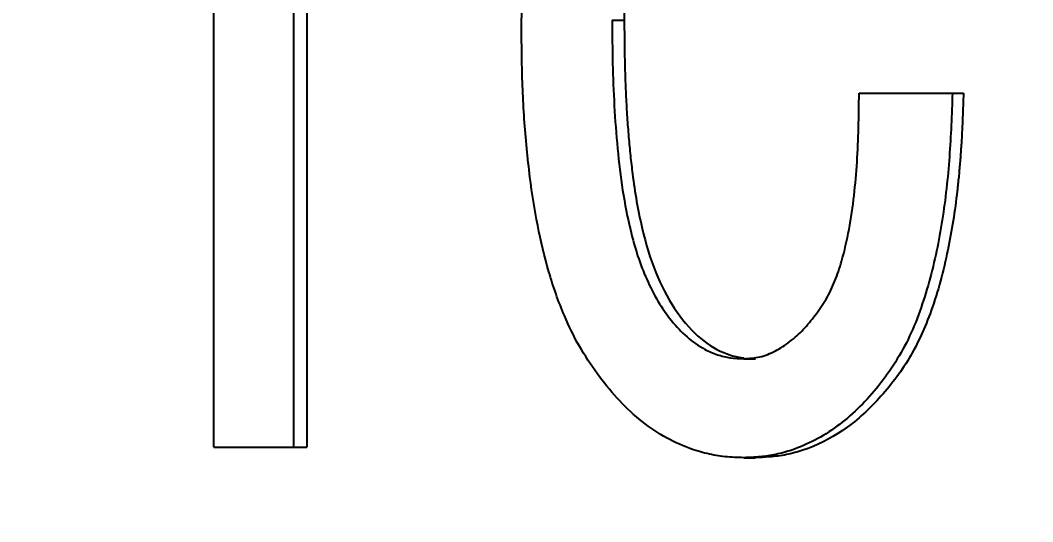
# Model space of a CAD drawing. Header units: millimetres. Extents: x 118006 to 124636, y -130611 to -125922.
# Drawn here: x 121272.8 to 121329.6, y -127368.9 to -127340.7 of the extents above; entities that cross this region are included whole.
import ezdxf

# ---------------------------------------------------------------- set-up
doc = ezdxf.new("R2010")
doc.units = ezdxf.units.MM
doc.header["$LTSCALE"] = 13
for name, color, linetype in [('几何体', 7, 'Continuous'), ('尺寸', 3, 'Continuous'), ('注释', 2, 'Continuous')]:
    doc.layers.add(name, color=color, linetype=linetype)
doc.styles.add('SLDTEXTSTYLE0', font='hyswlongfangsong.ttf')
doc.styles.get("Standard").update_dxf_attribs({"font": 'gbenor.shx', "bigfont": 'gbcbig.shx'})
doc.dimstyles.new('SLDDIMSTYLE0', dxfattribs={"dimtxt": 50, "dimasz": 40.8, "dimexe": 0, "dimexo": 0.0625, "dimgap": 12.5, "dimtad": 2, "dimdec": 0, "dimrnd": 1e-09, "dimzin": 12, "dimdsep": 46, "dimtxsty": 'SLDTEXTSTYLE0', "dimsah": 1, "dimcen": 0.09, "dimadec": 0, "dimazin": 3, "dimtfac": 1, "dimtdec": 0, "dimtmove": 0, "dimatfit": 0, "dimfxl": 1, "dimfrac": 2, "dimtolj": 1, "dimtzin": 12, "dimarcsym": 0})
doc.dimstyles.new('SLDDIMSTYLE2', dxfattribs={"dimtxt": 0.18, "dimasz": 40.8, "dimexe": 0, "dimexo": 0.0625, "dimgap": 0, "dimtad": 0, "dimtih": 1, "dimtoh": 1, "dimdec": 0, "dimrnd": 1e-09, "dimzin": 0, "dimdsep": 46, "dimtxsty": 'Standard', "dimsah": 1, "dimcen": 0.09, "dimadec": 0, "dimazin": 0, "dimtfac": 40.8, "dimtdec": 0, "dimtofl": 0, "dimtmove": 0, "dimatfit": 3, "dimfxl": 1, "dimfrac": 2, "dimtolj": 1, "dimtzin": 0, "dimarcsym": 0})

# ---------------------------------------------------------------- blocks, each defined once
blk = doc.blocks.new('*D37')
at = {"layer": 'Defpoints', "color": 0, "transparency": 16777216}
for p in [(121116.804, -127104.562), (121428.729, -127104.562), (121501.992, -127792.811)]:
    blk.add_point(p, dxfattribs=at)
at = {"layer": '尺寸', "color": 0, "lineweight": -2, "transparency": 16777216}
for p, q in [((121428.666, -127104.562), (121116.804, -127104.562)), ((121116.804, -127752.011), (121116.804, -127145.362)), ((121501.929, -127792.811), (121116.804, -127792.811))]:
    blk.add_line(p, q, dxfattribs=at)
at = {"layer": '尺寸', "color": 0, "transparency": 16777216}
for points in [[(121110.004, -127145.362), (121123.604, -127145.362), (121116.804, -127104.562)], [(121110.004, -127752.011), (121123.604, -127752.011), (121116.804, -127792.811)]]:
    blk.add_solid(points, dxfattribs=at)
at = {"layer": '尺寸', "color": 0, "transparency": 16777216, "insert": (121054.304, -127398.573), "char_height": 50, "attachment_point": 2, "rotation": 90, "style": 'SLDTEXTSTYLE0'}
blk.add_mtext('\\A1;730', dxfattribs=at)

msp = doc.modelspace()

# ---------------------------------------------------------------- linework, layer by layer
at = {"layer": '几何体'}
for p, q in [((121283.635, -127364.711), (121283.635, -127320.267)), ((121288.107, -127320.267), (121288.107, -127364.711)), ((121288.848, -127320.267), (121288.848, -127364.711)), ((121306.001, -127340.735), (121306.684, -127340.735)), ((121319.873, -127344.828), (121325.118, -127344.828)), ((121325.118, -127344.828), (121325.738, -127344.828)), ((121313.396, -127359.74), (121314.055, -127359.74)), ((121283.635, -127364.711), (121288.107, -127364.711)), ((121288.107, -127364.711), (121288.848, -127364.711)), ((121313.396, -127365.296), (121314.055, -127365.296))]:
    msp.add_line(p, q, dxfattribs=at)
for points, knots in [([(121300.914, -127341.319), (121300.92, -127340.568), (121300.933, -127339.065), (121301.003, -127336.812), (121301.145, -127334.565), (121301.422, -127331.584), (121301.963, -127327.896), (121302.891, -127324.345), (121303.942, -127321.708), (121304.901, -127319.874), (121306.009, -127318.197), (121307.282, -127316.747), (121308.7, -127315.55), (121310.005, -127314.855), (121311.09, -127314.472), (121311.922, -127314.267), (121312.767, -127314.164), (121313.333, -127314.139), (121313.617, -127314.126)], [0, 0, 0, 0, 0.062461, 0.12492, 0.187379, 0.24984, 0.374701, 0.499538, 0.56201, 0.624516, 0.687032, 0.749571, 0.81212, 0.874691, 0.906014, 0.937339, 0.968667, 1, 1, 1, 1]), ([(121314.275, -127319.682), (121314.067, -127319.692), (121313.714, -127319.709), (121313.23, -127319.787), (121312.82, -127319.901), (121312.017, -127320.215), (121310.829, -127321.007), (121309.519, -127322.759), (121308.574, -127324.743), (121307.93, -127326.826), (121307.476, -127328.895), (121307.214, -127330.715), (121307.053, -127332.177), (121306.958, -127333.202), (121306.878, -127334.266), (121306.812, -127335.359), (121306.76, -127336.478), (121306.721, -127337.641), (121306.694, -127339.061), (121306.688, -127340.105), (121306.684, -127340.735)], [0, 0, 0, 0, 0.03201, 0.054236, 0.075031, 0.096607, 0.183416, 0.277284, 0.380958, 0.454642, 0.537981, 0.630255, 0.668885, 0.70887, 0.749764, 0.79254, 0.835698, 0.879336, 0.92716, 1, 1, 1, 1]), ([(121306.001, -127340.735), (121306.006, -127341.542), (121306.017, -127343.142), (121306.11, -127345.546), (121306.286, -127347.923), (121306.566, -127350.28), (121306.955, -127352.292), (121307.415, -127353.967), (121308.094, -127355.737), (121309.248, -127357.709), (121310.723, -127359.021), (121311.904, -127359.532), (121312.643, -127359.706), (121313.143, -127359.729), (121313.396, -127359.74)], [0, 0, 0, 0, 0.1013, 0.200767, 0.302045, 0.401001, 0.500077, 0.562603, 0.625129, 0.749946, 0.874608, 0.916544, 0.957841, 1, 1, 1, 1]), ([(121306.684, -127340.735), (121306.688, -127341.362), (121306.695, -127342.406), (121306.728, -127343.837), (121306.776, -127345.025), (121306.841, -127346.168), (121306.924, -127347.276), (121307.024, -127348.336), (121307.224, -127350.063), (121307.601, -127352.295), (121308.367, -127354.881), (121309.434, -127356.937), (121310.728, -127358.51), (121311.874, -127359.258), (121312.655, -127359.544), (121313.042, -127359.646), (121313.301, -127359.68), (121313.428, -127359.697)], [0, 0, 0, 0, 0.081674, 0.135798, 0.186296, 0.236456, 0.284978, 0.33129, 0.375429, 0.512532, 0.628537, 0.735926, 0.836924, 0.931523, 0.954954, 0.97783, 1, 1, 1, 1]), ([(121313.396, -127365.296), (121313.046, -127365.284), (121312.357, -127365.262), (121311.33, -127365.088), (121310.161, -127364.736), (121308.867, -127364.125), (121307.505, -127363.181), (121306.263, -127361.981), (121305.145, -127360.588), (121304.132, -127359.055), (121303.2, -127357.151), (121302.405, -127354.879), (121301.792, -127352.255), (121301.419, -127349.924), (121301.198, -127347.917), (121301.063, -127346.274), (121300.971, -127344.63), (121300.929, -127342.98), (121300.919, -127341.88), (121300.914, -127341.319)], [0, 0, 0, 0, 0.042199, 0.083223, 0.12527, 0.18785, 0.250418, 0.31296, 0.375497, 0.438, 0.50047, 0.583388, 0.666176, 0.750214, 0.799662, 0.85033, 0.900151, 0.94919, 1, 1, 1, 1]), ([(121325.118, -127344.828), (121325.098, -127345.425), (121325.059, -127346.619), (121324.957, -127348.407), (121324.792, -127350.188), (121324.484, -127352.546), (121323.879, -127355.436), (121322.735, -127358.739), (121320.917, -127361.505), (121318.687, -127363.669), (121316.682, -127364.721), (121315.204, -127365.128), (121314.302, -127365.261), (121313.702, -127365.284), (121313.396, -127365.296)], [0, 0, 0, 0, 0.062505, 0.125008, 0.187512, 0.250016, 0.374972, 0.499813, 0.624615, 0.749606, 0.874605, 0.916582, 0.957558, 1, 1, 1, 1]), ([(121313.396, -127359.74), (121313.698, -127359.721), (121314.302, -127359.681), (121315.18, -127359.333), (121315.998, -127358.797), (121316.755, -127358.117), (121317.422, -127357.294), (121318.047, -127356.411), (121318.533, -127355.385), (121318.972, -127354.074), (121319.336, -127352.463), (121319.611, -127350.588), (121319.773, -127348.682), (121319.855, -127346.765), (121319.867, -127345.477), (121319.873, -127344.828)], [0, 0, 0, 0, 0.062578, 0.125216, 0.187796, 0.250369, 0.312928, 0.37545, 0.437919, 0.500398, 0.598863, 0.699792, 0.798529, 0.898573, 1, 1, 1, 1]), ([(121325.738, -127344.828), (121325.723, -127345.291), (121325.698, -127346.058), (121325.652, -127347.102), (121325.602, -127347.947), (121325.542, -127348.752), (121325.471, -127349.541), (121325.3, -127351.183), (121324.895, -127353.726), (121324.06, -127356.935), (121322.758, -127359.803), (121321.021, -127362.064), (121319.008, -127363.866), (121317.336, -127364.691), (121316.262, -127365.016), (121315.798, -127365.126), (121315.321, -127365.209), (121314.738, -127365.269), (121314.312, -127365.286), (121314.055, -127365.296)], [0, 0, 0, 0, 0.048547, 0.080368, 0.109437, 0.137288, 0.16505, 0.19265, 0.31073, 0.436304, 0.545258, 0.655031, 0.767158, 0.875659, 0.897486, 0.919086, 0.940728, 0.964178, 1, 1, 1, 1])]:
    msp.add_open_spline(points, degree=3, knots=knots, dxfattribs=at)

# ---------------------------------------------------------------- dimensions: what is measured, and where the dimension line sits
at = {"layer": '尺寸'}
dim = msp.add_linear_dim(base=(121116.804, -127104.562), p1=(121501.992, -127792.811), p2=(121428.729, -127104.562), angle=90, text='730', dimstyle='SLDDIMSTYLE0', dxfattribs=at)
dim.commit()
dim.dimension.update_dxf_attribs({"geometry": '*D37', "text_midpoint": (121116.804, -127398.573), "dimtype": 160})

# ---------------------------------------------------------------- leaders
at = {"layer": '注释'}
msp.add_leader([(121724.928, -127826.173), (120905.339, -126393.986)], dimstyle='SLDDIMSTYLE2', dxfattribs=at)

doc.saveas('drawing.dxf')
